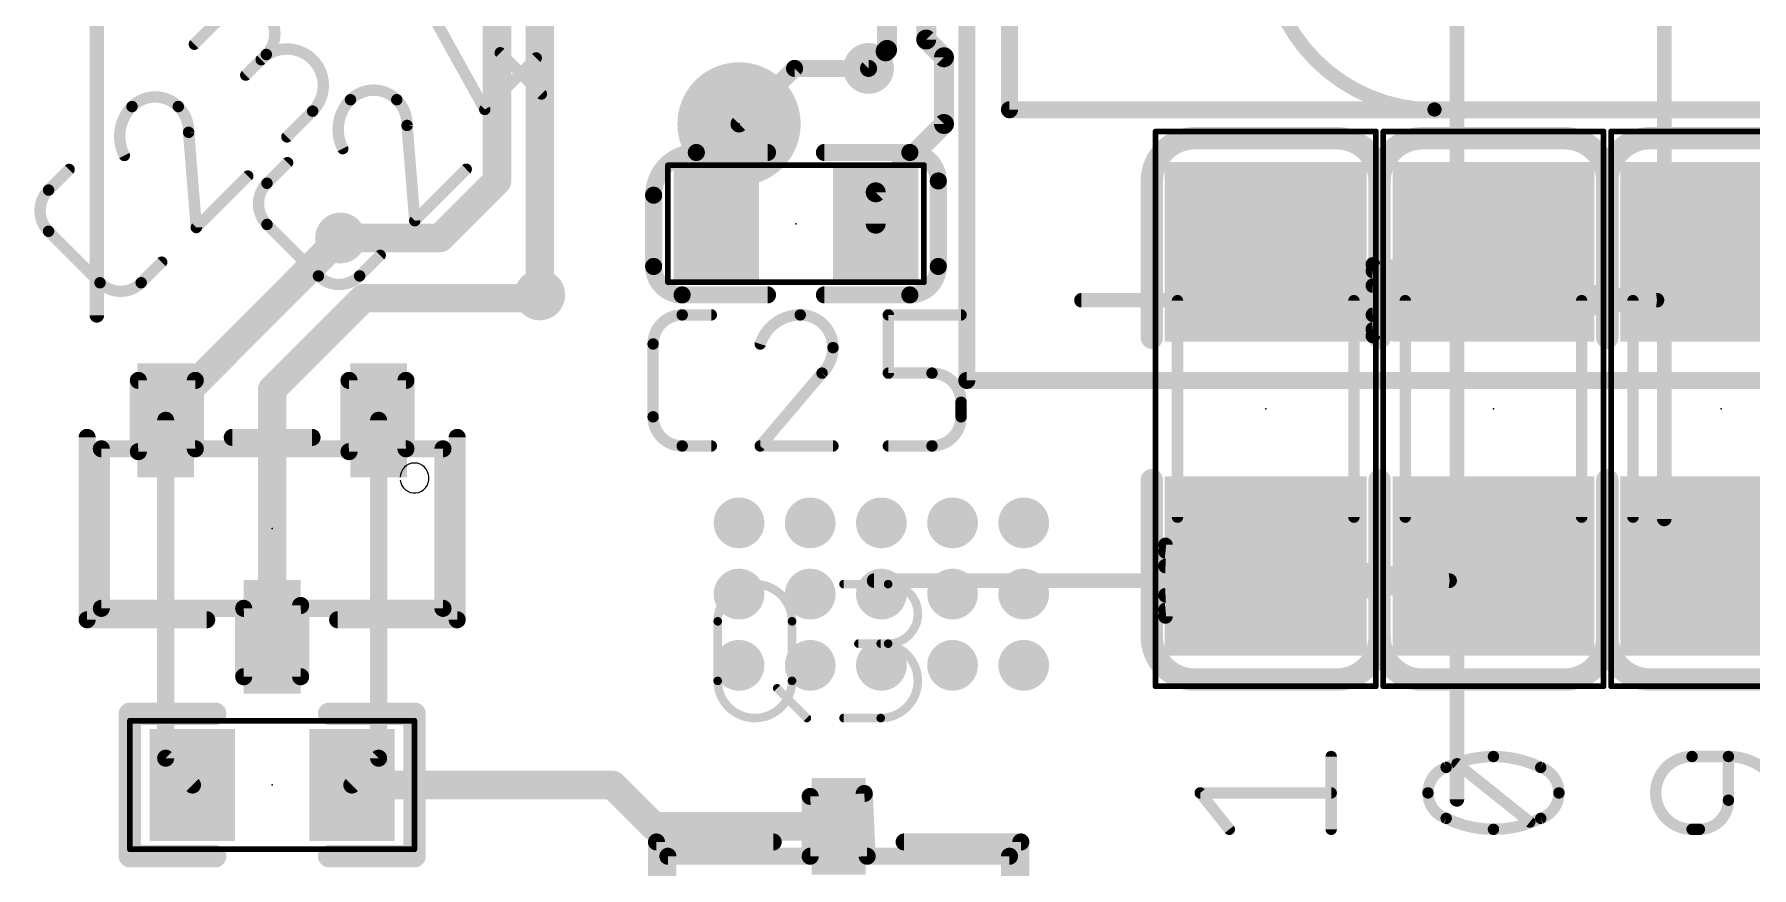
# Model space of a CAD drawing. Extents: x -5 to 103, y -6 to 58.
# Drawn here: x 10.22 to 25.54, y 14.07 to 21.5 of the extents above; entities that cross this region are included whole.
import ezdxf

# ---------------------------------------------------------------- set-up
doc = ezdxf.new("R2010")
doc.units = 0
for name, color, linetype in [('1', 12, 'CONTINUOUS'), ('16', 132, 'CONTINUOUS'), ('18', 110, 'CONTINUOUS'), ('21', 40, 'CONTINUOUS'), ('23', 53, 'CONTINUOUS'), ('24', 53, 'CONTINUOUS'), ('25', 40, 'CONTINUOUS'), ('39', 12, 'CONTINUOUS'), ('51', 254, 'CONTINUOUS')]:
    doc.layers.add(name, color=color, linetype=linetype)

# ---------------------------------------------------------------- blocks, each defined once
blk = doc.blocks.new('RECT')
blk.add_solid([(-0.5, -0.5), (0.5, -0.5), (-0.5, 0.5), (0.5, 0.5)])
blk = doc.blocks.new('PIE')
at = {"const_width": 0.5}
blk.add_lwpolyline([(0, -0.25, 1), (0, 0.25, 1), (0, -0.25)], format="xyb", dxfattribs=at)
blk = doc.blocks.new('ROUNDV')
at = {"const_width": 0.5}
blk.add_lwpolyline([(0, -0.25, 1), (0, 0.25, 1), (0, -0.25)], format="xyb", dxfattribs=at)

msp = doc.modelspace()

# ---------------------------------------------------------------- linework, layer by layer
at = {"layer": '1'}
for points, const_width in [([(18.542, 23.114), (18.542, 18.415)], 0.1524), ([(18.18, 22.73), (18.18, 21.454)], 0.1778), ([(17.8305, 22.1276), (17.8305, 21.3613)], 0.1778), ([(18.3385, 21.2955), (18.18, 21.454)], 0.1778), ([(17.8178, 21.3486), (17.6656, 21.1964)], 0.1524), ([(17.8305, 21.3613), (17.8178, 21.3486)], 0.1778), ([(18.3385, 20.701), (18.3385, 21.2955)], 0.1778), ([(17.7292, 20.0917), (18.3385, 20.701)], 0.1778), ([(17.7292, 19.812), (17.7292, 20.0917)], 0.1778), ([(11.3944, 18.1254), (12.954, 19.685)], 0.254), ([(12.3444, 18.3339), (13.159, 19.1484)], 0.254), ([(13.159, 19.1484), (14.7034, 19.1484)], 0.254), ([(14.7034, 19.1484), (14.732, 19.177)], 0.254), ([(12.3444, 16.129), (12.3444, 18.3339)], 0.254), ([(18.542, 18.415), (28.448, 18.415)], 0.1524), ([(11.3944, 18.0594), (11.3944, 18.1254)], 0.254), ([(11.3944, 18.0594), (11.3944, 15.047)], 0.1524), ([(13.2944, 18.0594), (13.2944, 15.047)], 0.1524), ([(11.3944, 15.047), (11.6332, 14.8082)], 0.1524), ([(13.2944, 15.047), (13.0556, 14.8082)], 0.1524), ([(13.0556, 14.8082), (15.3822, 14.8082)], 0.254), ([(15.3822, 14.8082), (15.7505, 14.4399)], 0.254), ([(15.7505, 14.4399), (17.399, 14.4399)], 0.254)]:
    msp.add_lwpolyline(points, dxfattribs=dict(at, const_width=const_width))
for points, const_width in [([(18.1355, 21.454, 1), (18.2245, 21.454)], 0.0889), ([(18.2114, 21.4855, 1), (18.1486, 21.4226)], 0.0889), ([(17.7864, 21.38, 1), (17.8492, 21.3172)], 0.0889), ([(17.786, 21.3613, 1), (17.875, 21.3613)], 0.0889), ([(17.8447, 21.3217, 1), (17.7909, 21.3755)], 0.0762), ([(17.8619, 21.3299, 1), (17.7991, 21.3927)], 0.0889), ([(18.383, 21.2955, 1), (18.294, 21.2955)], 0.0889), ([(18.3071, 21.2641, 1), (18.3699, 21.327)], 0.0889), ([(17.6387, 21.2233, 1), (17.6925, 21.1695)], 0.0762), ([(18.294, 20.701, 1), (18.383, 20.701)], 0.0889), ([(18.3699, 20.6696, 1), (18.3071, 20.7324)], 0.0889), ([(17.7737, 20.0917, 1), (17.6848, 20.0917)], 0.0889), ([(17.6978, 20.1231, 1), (17.7606, 20.0603)], 0.0889), ([(12.9989, 19.6401, 1), (12.9091, 19.7299)], 0.127), ([(17.6848, 19.812, 1), (17.7737, 19.812)], 0.0889), ([(13.159, 19.2119, 1), (13.159, 19.0849)], 0.127), ([(13.2039, 19.1035, 1), (13.114, 19.1933)], 0.127), ([(14.6585, 19.1933, 1), (14.7483, 19.1035)], 0.127), ([(14.7769, 19.1321, 1), (14.6871, 19.2219)], 0.127), ([(14.7034, 19.0849, 1), (14.7034, 19.2119)], 0.127), ([(12.4079, 18.3339, 1), (12.2809, 18.3339)], 0.127), ([(12.2995, 18.3788, 1), (12.3893, 18.2889)], 0.127), ([(18.542, 18.4531, 1), (18.542, 18.3769)], 0.0762), ([(18.5039, 18.415, 1), (18.5801, 18.415)], 0.0762), ([(11.4579, 18.1254, 1), (11.3309, 18.1254)], 0.127), ([(11.3495, 18.1703, 1), (11.4393, 18.0805)], 0.127), ([(11.3309, 18.0594, 1), (11.4579, 18.0594)], 0.127), ([(11.4325, 18.0594, 1), (11.3563, 18.0594)], 0.0762), ([(13.3325, 18.0594, 1), (13.2563, 18.0594)], 0.0762), ([(12.2809, 16.129, 1), (12.4079, 16.129)], 0.127), ([(11.3563, 15.047, 1), (11.4325, 15.047)], 0.0762), ([(11.4213, 15.0739, 1), (11.3675, 15.0201)], 0.0762), ([(13.2563, 15.047, 1), (13.3325, 15.047)], 0.0762), ([(13.3213, 15.0201, 1), (13.2675, 15.0739)], 0.0762), ([(11.6063, 14.7813, 1), (11.6601, 14.8351)], 0.0762), ([(13.0556, 14.8717, 1), (13.0556, 14.7447)], 0.127), ([(13.0287, 14.8351, 1), (13.0825, 14.7813)], 0.0762), ([(15.4271, 14.8531, 1), (15.3373, 14.7633)], 0.127), ([(15.3822, 14.7447, 1), (15.3822, 14.8717)], 0.127), ([(15.7505, 14.5034, 1), (15.7505, 14.3764)], 0.127), ([(17.399, 14.3764, 1), (17.399, 14.5034)], 0.127), ([(15.7056, 14.395, 1), (15.7954, 14.4848)], 0.127)]:
    msp.add_lwpolyline(points, format="xyb", dxfattribs=dict(at, const_width=const_width))
at = {"layer": '16'}
for points, const_width in [([(14.732, 19.177), (14.732, 28.321)], 0.254), ([(14.351, 26.035), (14.351, 20.193)], 0.254), ([(18.923, 23.114), (18.923, 20.828)], 0.1524), ([(16.51, 20.701), (17.0054, 21.1964)], 0.1524), ([(17.0054, 21.1964), (17.6656, 21.1964)], 0.1524), ([(18.923, 20.828), (29.464, 20.828)], 0.1524), ([(14.351, 20.193), (13.843, 19.685)], 0.254), ([(12.954, 19.685), (13.843, 19.685)], 0.254)]:
    msp.add_lwpolyline(points, dxfattribs=dict(at, const_width=const_width))
for points, const_width in [([(17.0054, 21.2345, 1), (17.0054, 21.1583)], 0.0762), ([(17.0323, 21.1695, 1), (16.9785, 21.2233)], 0.0762), ([(17.6656, 21.1583, 1), (17.6656, 21.2345)], 0.0762), ([(18.923, 20.8661, 1), (18.923, 20.7899)], 0.0762), ([(18.8849, 20.828, 1), (18.9611, 20.828)], 0.0762), ([(16.4831, 20.7279, 1), (16.5369, 20.6741)], 0.0762), ([(14.2875, 20.193, 1), (14.4145, 20.193)], 0.127), ([(14.3959, 20.1481, 1), (14.3061, 20.2379)], 0.127), ([(12.954, 19.7485, 1), (12.954, 19.6215)], 0.127), ([(13.7981, 19.7299, 1), (13.8879, 19.6401)], 0.127), ([(13.843, 19.6215, 1), (13.843, 19.7485)], 0.127), ([(14.6685, 19.177, 1), (14.7955, 19.177)], 0.127)]:
    msp.add_lwpolyline(points, format="xyb", dxfattribs=dict(at, const_width=const_width))
at = {"layer": '21'}
for points, const_width in [([(21.215, 22.33, 0.4142), (22.715, 20.83)], 0.127), ([(22.715, 20.8618, 1), (22.715, 20.7983)], 0.0635), ([(22.715, 20.7983, 1), (22.715, 20.8618)], 0.0635), ([(20.574, 20.574, 0.4142), (20.193, 20.193)], 0.2), ([(20.574, 20.624, 1), (20.574, 20.524)], 0.1), ([(20.574, 20.524, 1), (20.574, 20.624)], 0.1), ([(22.225, 20.193, 0.4142), (21.844, 20.574)], 0.2), ([(21.844, 20.624, 1), (21.844, 20.524)], 0.1), ([(21.844, 20.524, 1), (21.844, 20.624)], 0.1), ([(22.606, 20.574, 0.4142), (22.225, 20.193)], 0.2), ([(22.606, 20.624, 1), (22.606, 20.524)], 0.1), ([(22.606, 20.524, 1), (22.606, 20.624)], 0.1), ([(24.257, 20.193, 0.4142), (23.876, 20.574)], 0.2), ([(23.876, 20.624, 1), (23.876, 20.524)], 0.1), ([(23.876, 20.524, 1), (23.876, 20.624)], 0.1), ([(24.638, 20.574, 0.4142), (24.257, 20.193)], 0.2), ([(24.638, 20.624, 1), (24.638, 20.524)], 0.1), ([(24.638, 20.524, 1), (24.638, 20.624)], 0.1), ([(16.129, 20.447, 0.4142), (15.748, 20.066)], 0.1524), ([(16.129, 20.4851, 1), (16.129, 20.4089)], 0.0762), ([(16.129, 20.4089, 1), (16.129, 20.4851)], 0.0762), ([(16.764, 20.4089, 1), (16.764, 20.4851)], 0.0762), ([(17.272, 20.4851, 1), (17.272, 20.4089)], 0.0762), ([(18.288, 20.193, 0.4142), (18.034, 20.447)], 0.1524), ([(18.034, 20.4851, 1), (18.034, 20.4089)], 0.0762), ([(18.034, 20.4089, 1), (18.034, 20.4851)], 0.0762), ([(18.3261, 20.193, 1), (18.2499, 20.193)], 0.0762), ([(18.2499, 20.193, 1), (18.3261, 20.193)], 0.0762), ([(20.243, 20.193, 1), (20.143, 20.193)], 0.1), ([(20.143, 20.193, 1), (20.243, 20.193)], 0.1), ([(22.275, 20.193, 1), (22.175, 20.193)], 0.1), ([(22.275, 20.193, 1), (22.175, 20.193)], 0.1), ([(22.175, 20.193, 1), (22.275, 20.193)], 0.1), ([(22.175, 20.193, 1), (22.275, 20.193)], 0.1), ([(24.307, 20.193, 1), (24.207, 20.193)], 0.1), ([(24.307, 20.193, 1), (24.207, 20.193)], 0.1), ([(24.207, 20.193, 1), (24.307, 20.193)], 0.1), ([(24.207, 20.193, 1), (24.307, 20.193)], 0.1), ([(15.7861, 20.066, 1), (15.7099, 20.066)], 0.0762), ([(15.7099, 20.066, 1), (15.7861, 20.066)], 0.0762), ([(15.748, 19.431, 0.4142), (16.002, 19.177)], 0.1524), ([(15.7861, 19.431, 1), (15.7099, 19.431)], 0.0762), ([(15.7099, 19.431, 1), (15.7861, 19.431)], 0.0762), ([(18.034, 19.177, 0.4142), (18.288, 19.431)], 0.1524), ([(18.3261, 19.431, 1), (18.2499, 19.431)], 0.0762), ([(18.2499, 19.431, 1), (18.3261, 19.431)], 0.0762), ([(16.002, 19.2151, 1), (16.002, 19.1389)], 0.0762), ([(16.002, 19.1389, 1), (16.002, 19.2151)], 0.0762), ([(16.764, 19.1389, 1), (16.764, 19.2151)], 0.0762), ([(17.272, 19.2151, 1), (17.272, 19.1389)], 0.0762), ([(18.034, 19.2151, 1), (18.034, 19.1389)], 0.0762), ([(18.034, 19.1389, 1), (18.034, 19.2151)], 0.0762), ([(20.143, 18.796, 1), (20.243, 18.796)], 0.1), ([(22.175, 18.796, 1), (22.275, 18.796)], 0.1), ([(22.175, 18.796, 1), (22.275, 18.796)], 0.1), ([(24.207, 18.796, 1), (24.307, 18.796)], 0.1), ([(24.207, 18.796, 1), (24.307, 18.796)], 0.1), ([(10.7315, 17.907, 1), (10.6553, 17.907)], 0.0762), ([(11.9888, 17.9451, 1), (11.9888, 17.8689)], 0.0762), ([(12.7, 17.8689, 1), (12.7, 17.9451)], 0.0762), ([(14.0335, 17.907, 1), (13.9573, 17.907)], 0.0762), ([(20.243, 17.526, 1), (20.143, 17.526)], 0.1), ([(22.275, 17.526, 1), (22.175, 17.526)], 0.1), ([(22.275, 17.526, 1), (22.175, 17.526)], 0.1), ([(24.307, 17.526, 1), (24.207, 17.526)], 0.1), ([(24.307, 17.526, 1), (24.207, 17.526)], 0.1), ([(10.6934, 16.3195, 1), (10.6934, 16.2433)], 0.0762), ([(10.6553, 16.2814, 1), (10.7315, 16.2814)], 0.0762), ([(11.7602, 16.2433, 1), (11.7602, 16.3195)], 0.0762), ([(12.9286, 16.3195, 1), (12.9286, 16.2433)], 0.0762), ([(13.9573, 16.2814, 1), (14.0335, 16.2814)], 0.0762), ([(13.9954, 16.2433, 1), (13.9954, 16.3195)], 0.0762), ([(20.193, 16.129, 0.4142), (20.574, 15.748)], 0.2), ([(20.243, 16.129, 1), (20.143, 16.129)], 0.1), ([(20.143, 16.129, 1), (20.243, 16.129)], 0.1), ([(21.844, 15.748, 0.4142), (22.225, 16.129)], 0.2), ([(22.225, 16.129, 0.4142), (22.606, 15.748)], 0.2), ([(22.275, 16.129, 1), (22.175, 16.129)], 0.1), ([(22.275, 16.129, 1), (22.175, 16.129)], 0.1), ([(22.175, 16.129, 1), (22.275, 16.129)], 0.1), ([(22.175, 16.129, 1), (22.275, 16.129)], 0.1), ([(23.876, 15.748, 0.4142), (24.257, 16.129)], 0.2), ([(24.257, 16.129, 0.4142), (24.638, 15.748)], 0.2), ([(24.307, 16.129, 1), (24.207, 16.129)], 0.1), ([(24.307, 16.129, 1), (24.207, 16.129)], 0.1), ([(24.207, 16.129, 1), (24.307, 16.129)], 0.1), ([(24.207, 16.129, 1), (24.307, 16.129)], 0.1), ([(20.574, 15.798, 1), (20.574, 15.698)], 0.1), ([(20.574, 15.698, 1), (20.574, 15.798)], 0.1), ([(21.844, 15.798, 1), (21.844, 15.698)], 0.1), ([(21.844, 15.698, 1), (21.844, 15.798)], 0.1), ([(22.606, 15.798, 1), (22.606, 15.698)], 0.1), ([(22.606, 15.698, 1), (22.606, 15.798)], 0.1), ([(23.876, 15.798, 1), (23.876, 15.698)], 0.1), ([(23.876, 15.698, 1), (23.876, 15.798)], 0.1), ([(24.638, 15.798, 1), (24.638, 15.698)], 0.1), ([(24.638, 15.698, 1), (24.638, 15.798)], 0.1), ([(11.0744, 15.4932, 1), (11.0744, 15.3932)], 0.1), ([(11.1244, 15.4432, 1), (11.0244, 15.4432)], 0.1), ([(11.8364, 15.3932, 1), (11.8364, 15.4932)], 0.1), ([(12.8524, 15.4932, 1), (12.8524, 15.3932)], 0.1), ([(13.6644, 15.4432, 1), (13.5644, 15.4432)], 0.1), ([(13.6144, 15.3932, 1), (13.6144, 15.4932)], 0.1), ([(11.0744, 14.2232, 1), (11.0744, 14.1232)], 0.1), ([(11.8364, 14.1232, 1), (11.8364, 14.2232)], 0.1), ([(12.8524, 14.2232, 1), (12.8524, 14.1232)], 0.1), ([(13.6144, 14.1232, 1), (13.6144, 14.2232)], 0.1), ([(15.8115, 14.3002, 1), (15.7353, 14.3002)], 0.0762), ([(15.7734, 14.3383, 1), (15.7734, 14.2621)], 0.0762), ([(16.8148, 14.2621, 1), (16.8148, 14.3383)], 0.0762), ([(17.9832, 14.3383, 1), (17.9832, 14.2621)], 0.0762), ([(19.0627, 14.3002, 1), (18.9865, 14.3002)], 0.0762), ([(19.0246, 14.2621, 1), (19.0246, 14.3383)], 0.0762), ([(11.0244, 14.1732, 1), (11.1244, 14.1732)], 0.1), ([(13.5644, 14.1732, 1), (13.6644, 14.1732)], 0.1)]:
    msp.add_lwpolyline(points, format="xyb", dxfattribs=dict(at, const_width=const_width))
for points, const_width in [([(22.715, 20.83), (26.865, 20.83)], 0.127), ([(21.844, 20.574), (20.574, 20.574)], 0.2), ([(23.876, 20.574), (22.606, 20.574)], 0.2), ([(25.908, 20.574), (24.638, 20.574)], 0.2), ([(16.764, 20.447), (16.129, 20.447)], 0.1524), ([(18.034, 20.447), (17.272, 20.447)], 0.1524), ([(18.288, 19.431), (18.288, 20.193)], 0.1524), ([(20.193, 20.193), (20.193, 18.796)], 0.2), ([(22.225, 20.193), (22.225, 18.796)], 0.2), ([(22.225, 18.796), (22.225, 20.193)], 0.2), ([(24.257, 20.193), (24.257, 18.796)], 0.2), ([(24.257, 18.796), (24.257, 20.193)], 0.2), ([(15.748, 20.066), (15.748, 19.431)], 0.1524), ([(16.002, 19.177), (16.764, 19.177)], 0.1524), ([(17.272, 19.177), (18.034, 19.177)], 0.1524), ([(10.6934, 17.907), (10.6934, 16.2814)], 0.1524), ([(12.7, 17.907), (11.9888, 17.907)], 0.1524), ([(13.9954, 16.2814), (13.9954, 17.907)], 0.1524), ([(20.193, 17.526), (20.193, 16.129)], 0.2), ([(22.225, 17.526), (22.225, 16.129)], 0.2), ([(22.225, 16.129), (22.225, 17.526)], 0.2), ([(24.257, 17.526), (24.257, 16.129)], 0.2), ([(24.257, 16.129), (24.257, 17.526)], 0.2), ([(10.6934, 16.2814), (11.7602, 16.2814)], 0.1524), ([(12.9286, 16.2814), (13.9954, 16.2814)], 0.1524), ([(20.574, 15.748), (21.844, 15.748)], 0.2), ([(22.606, 15.748), (23.876, 15.748)], 0.2), ([(24.638, 15.748), (25.908, 15.748)], 0.2), ([(11.8364, 15.4432), (11.0744, 15.4432)], 0.2), ([(11.0744, 15.4432), (11.0744, 14.1732)], 0.2), ([(12.8524, 15.4432), (13.6144, 15.4432)], 0.2), ([(13.6144, 15.4432), (13.6144, 14.1732)], 0.2), ([(11.0744, 14.1732), (11.8364, 14.1732)], 0.2), ([(13.6144, 14.1732), (12.8524, 14.1732)], 0.2), ([(15.7734, 14.3002), (15.7734, 12.6238)], 0.1524), ([(16.8148, 14.3002), (15.7734, 14.3002)], 0.1524), ([(19.0246, 14.3002), (17.9832, 14.3002)], 0.1524), ([(19.0246, 12.6238), (19.0246, 14.3002)], 0.1524)]:
    msp.add_lwpolyline(points, dxfattribs=dict(at, const_width=const_width))
at = {"layer": '23'}
for p in [(17.018, 19.812), (21.209, 18.161), (23.241, 18.161), (25.273, 18.161), (12.3444, 17.0942), (12.3444, 14.8082)]:
    msp.add_point(p, dxfattribs=at)
at = {"layer": '24'}
msp.add_point((16.51, 20.701), dxfattribs=at)
at = {"layer": '25'}
for points, const_width in [([(12.2925, 21.3203, 1), (11.9253, 21.6875)], 0.1016), ([(11.6319, 21.4301, 1), (11.6679, 21.3941)], 0.0508), ([(12.2286, 21.2924, 1), (12.2645, 21.2564)], 0.0508), ([(12.7056, 20.8154, 1), (12.2466, 21.2744)], 0.1016), ([(12.2745, 21.3383, 1), (12.3104, 21.3023)], 0.0508), ([(12.3104, 21.3023, 1), (12.2745, 21.3383)], 0.0508), ([(14.3971, 21.3534, 1), (14.3612, 21.3174)], 0.0508), ([(14.7184, 21.2715, 1), (14.6825, 21.3075)], 0.0508), ([(12.0909, 21.1547, 1), (12.1268, 21.1187)], 0.0508), ([(11.5072, 20.8563, 0.4142), (11.0941, 20.8563)], 0.1016), ([(13.4562, 20.9173, 0.4142), (13.0431, 20.9173)], 0.1016), ([(14.7284, 20.9502, 1), (14.7643, 20.9862)], 0.0508), ([(11.0941, 20.8563, 0.3252), (11.0253, 20.4203)], 0.1016), ([(11.0762, 20.8743, 1), (11.1121, 20.8384)], 0.0508), ([(11.1121, 20.8384, 1), (11.0762, 20.8743)], 0.0508), ([(11.5252, 20.8743, 1), (11.4892, 20.8384)], 0.0508), ([(11.599, 20.6268, 0.2052), (11.5072, 20.8563)], 0.1016), ([(11.4892, 20.8384, 1), (11.5252, 20.8743)], 0.0508), ([(12.6876, 20.8334, 1), (12.7235, 20.7974)], 0.0508), ([(12.7235, 20.7974, 1), (12.6876, 20.8334)], 0.0508), ([(13.0431, 20.9173, 0.3252), (12.9743, 20.4813)], 0.1016), ([(13.0252, 20.9353, 1), (13.0611, 20.8994)], 0.0508), ([(13.0611, 20.8994, 1), (13.0252, 20.9353)], 0.0508), ([(13.4742, 20.9353, 1), (13.4382, 20.8994)], 0.0508), ([(13.548, 20.6878, 0.2052), (13.4562, 20.9173)], 0.1016), ([(13.4382, 20.8994, 1), (13.4742, 20.9353)], 0.0508), ([(14.2235, 20.8485, 1), (14.2594, 20.8125)], 0.0508), ([(14.2193, 20.8182, 1), (14.2637, 20.8428)], 0.0508), ([(13.5733, 20.6899, 1), (13.5227, 20.6858)], 0.0508), ([(13.5226, 20.6884, 1), (13.5734, 20.6872)], 0.0508), ([(11.6243, 20.6289, 1), (11.5737, 20.6248)], 0.0508), ([(11.5736, 20.6274, 1), (11.6244, 20.6262)], 0.0508), ([(12.4581, 20.6039, 1), (12.494, 20.568)], 0.0508), ([(11.0027, 20.4087, 1), (11.0479, 20.4318)], 0.0508), ([(12.5, 20.3383, 1), (12.464, 20.3742)], 0.0508), ([(12.9517, 20.4697, 1), (12.9969, 20.4928)], 0.0508), ([(10.551, 20.2773, 1), (10.515, 20.3132)], 0.0508), ([(12.1448, 20.2187, 1), (12.1089, 20.2546)], 0.0508), ([(14.0938, 20.2797, 1), (14.0579, 20.3156)], 0.0508), ([(10.3494, 20.1116, 0.4142), (10.3494, 19.7444)], 0.1016), ([(10.3314, 20.1296, 1), (10.3674, 20.0937)], 0.0508), ([(10.3674, 20.0937, 1), (10.3314, 20.1296)], 0.0508), ([(12.2984, 20.1726, 0.4142), (12.2984, 19.8054)], 0.1016), ([(12.2804, 20.1906, 1), (12.3164, 20.1547)], 0.0508), ([(12.3164, 20.1547, 1), (12.2804, 20.1906)], 0.0508), ([(10.3674, 19.7624, 1), (10.3314, 19.7265)], 0.0508), ([(10.3314, 19.7265, 1), (10.3674, 19.7624)], 0.0508), ([(11.6499, 19.7957, 1), (11.6858, 19.7597)], 0.0508), ([(11.6425, 19.7756, 1), (11.6932, 19.7798)], 0.0508), ([(12.3164, 19.8234, 1), (12.2804, 19.7875)], 0.0508), ([(12.2804, 19.7875, 1), (12.3164, 19.8234)], 0.0508), ([(13.5989, 19.8567, 1), (13.6348, 19.8207)], 0.0508), ([(13.5915, 19.8366, 1), (13.6422, 19.8408)], 0.0508), ([(11.3771, 19.4511, 1), (11.3412, 19.487)], 0.0508), ([(13.3261, 19.5121, 1), (13.2902, 19.548)], 0.0508), ([(10.8264, 19.3034, 1), (10.7904, 19.2675)], 0.0508), ([(10.8084, 19.2854, 0.4142), (11.1756, 19.2854)], 0.1016), ([(10.7904, 19.2675, 1), (10.8264, 19.3034)], 0.0508), ([(11.1576, 19.3034, 1), (11.1936, 19.2675)], 0.0508), ([(11.1936, 19.2675, 1), (11.1576, 19.3034)], 0.0508), ([(12.7754, 19.3644, 1), (12.7394, 19.3285)], 0.0508), ([(12.7574, 19.3464, 0.4142), (13.1246, 19.3464)], 0.1016), ([(12.7394, 19.3285, 1), (12.7754, 19.3644)], 0.0508), ([(13.1066, 19.3644, 1), (13.1426, 19.3285)], 0.0508), ([(13.1426, 19.3285, 1), (13.1066, 19.3644)], 0.0508), ([(16.0029, 18.9992, 0.4142), (15.7433, 18.7396)], 0.1016), ([(16.0029, 19.0246, 1), (16.0029, 18.9738)], 0.0508), ([(16.0029, 18.9738, 1), (16.0029, 19.0246)], 0.0508), ([(16.2626, 18.9738, 1), (16.2626, 19.0246)], 0.0508), ([(17.0561, 18.9992, 0.3252), (16.6991, 18.7396)], 0.1016), ([(17.3482, 18.7071, 0.4142), (17.0561, 18.9992)], 0.1016), ([(17.0561, 19.0246, 1), (17.0561, 18.9738)], 0.0508), ([(17.0561, 18.9738, 1), (17.0561, 19.0246)], 0.0508), ([(17.8675, 18.9992, 1), (17.8167, 18.9992)], 0.0508), ([(17.8421, 19.0246, 1), (17.8421, 18.9738)], 0.0508), ([(18.4912, 18.9738, 1), (18.4912, 19.0246)], 0.0508), ([(15.7687, 18.7396, 1), (15.7179, 18.7396)], 0.0508), ([(15.7179, 18.7396, 1), (15.7687, 18.7396)], 0.0508), ([(16.6749, 18.7474, 1), (16.7233, 18.7317)], 0.0508), ([(17.2508, 18.4799, 0.2053), (17.3482, 18.7071)], 0.1016), ([(17.3736, 18.7071, 1), (17.3228, 18.7071)], 0.0508), ([(17.3228, 18.7071, 1), (17.3736, 18.7071)], 0.0508), ([(17.2333, 18.4983, 1), (17.2684, 18.4615)], 0.0508), ([(17.2702, 18.4635, 1), (17.2315, 18.4964)], 0.0508), ([(17.8421, 18.5053, 1), (17.8421, 18.4545)], 0.0508), ([(17.8167, 18.4799, 1), (17.8675, 18.4799)], 0.0508), ([(18.4912, 18.2203, 0.4142), (18.2316, 18.4799)], 0.1016), ([(18.2316, 18.5053, 1), (18.2316, 18.4545)], 0.0508), ([(18.2316, 18.4545, 1), (18.2316, 18.5053)], 0.0508), ([(18.5166, 18.2203, 1), (18.4658, 18.2203)], 0.0508), ([(18.4658, 18.2203, 1), (18.5166, 18.2203)], 0.0508), ([(15.7433, 18.0904, 0.4142), (16.0029, 17.8308)], 0.1016), ([(15.7687, 18.0904, 1), (15.7179, 18.0904)], 0.0508), ([(15.7179, 18.0904, 1), (15.7687, 18.0904)], 0.0508), ([(18.2316, 17.8308, 0.4142), (18.4912, 18.0904)], 0.1016), ([(18.5166, 18.0904, 1), (18.4658, 18.0904)], 0.0508), ([(18.4658, 18.0904, 1), (18.5166, 18.0904)], 0.0508), ([(16.0029, 17.8562, 1), (16.0029, 17.8054)], 0.0508), ([(16.0029, 17.8054, 1), (16.0029, 17.8562)], 0.0508), ([(16.2626, 17.8054, 1), (16.2626, 17.8562)], 0.0508), ([(16.6797, 17.8473, 1), (16.7184, 17.8143)], 0.0508), ([(16.6991, 17.8562, 1), (16.6991, 17.8054)], 0.0508), ([(17.3482, 17.8054, 1), (17.3482, 17.8562)], 0.0508), ([(17.8421, 17.8562, 1), (17.8421, 17.8054)], 0.0508), ([(18.2316, 17.8562, 1), (18.2316, 17.8054)], 0.0508), ([(18.2316, 17.8054, 1), (18.2316, 17.8562)], 0.0508), ([(16.9827, 16.2673, 1), (16.3195, 16.2673)], 0.0762), ([(17.4422, 16.618, 1), (17.4422, 16.5799)], 0.0381), ([(17.8402, 16.0683, 1), (17.8402, 16.5989)], 0.0762), ([(17.8402, 16.618, 1), (17.8402, 16.5799)], 0.0381), ([(17.8402, 16.5799, 1), (17.8402, 16.618)], 0.0381), ([(16.3386, 16.2673, 1), (16.3005, 16.2673)], 0.0381), ([(16.3005, 16.2673, 1), (16.3386, 16.2673)], 0.0381), ([(17.0018, 16.2673, 1), (16.9637, 16.2673)], 0.0381), ([(16.9637, 16.2673, 1), (17.0018, 16.2673)], 0.0381), ([(17.5749, 16.0874, 1), (17.5749, 16.0493)], 0.0381), ([(17.7738, 15.4051, 1), (17.7738, 16.0683)], 0.0762), ([(17.7738, 16.0874, 1), (17.7738, 16.0493)], 0.0381), ([(17.8402, 16.0874, 1), (17.8402, 16.0493)], 0.0381), ([(17.8402, 16.0493, 1), (17.8402, 16.0874)], 0.0381), ([(16.3385, 15.7367, 1), (16.3004, 15.7367)], 0.0381), ([(16.3195, 15.7367, 1), (16.9827, 15.7367)], 0.0762), ([(16.3005, 15.7367, 1), (16.3386, 15.7367)], 0.0381), ([(16.8635, 15.6839, 1), (16.8366, 15.6569)], 0.0381), ([(17.0018, 15.7367, 1), (16.9637, 15.7367)], 0.0381), ([(16.9637, 15.7367, 1), (17.0018, 15.7367)], 0.0381), ([(17.1019, 15.3916, 1), (17.1288, 15.4186)], 0.0381), ([(17.4422, 15.4242, 1), (17.4422, 15.3861)], 0.0381), ([(17.7738, 15.4242, 1), (17.7738, 15.3861)], 0.0381), ([(17.7738, 15.3861, 1), (17.7738, 15.4242)], 0.0381), ([(21.8186, 15.0622, 1), (21.7678, 15.0622)], 0.0508), ([(23.241, 15.0622, 0.1139), (22.8191, 14.9648)], 0.1016), ([(22.9323, 15.0171, 1), (22.9006, 14.9775)], 0.0508), ([(23.6629, 14.9648, 0.1139), (23.241, 15.0622)], 0.1016), ([(23.241, 15.0876, 1), (23.241, 15.0368)], 0.0508), ([(23.241, 15.0368, 1), (23.241, 15.0876)], 0.0508), ([(25.0134, 15.0622, 1), (25.0134, 14.4131)], 0.1016), ([(25.0134, 15.0876, 1), (25.0134, 15.0368)], 0.0508), ([(25.0134, 15.0368, 1), (25.0134, 15.0876)], 0.0508), ([(25.3633, 15.0622, 1), (25.3125, 15.0622)], 0.0508), ([(25.8572, 14.5429, 0.4142), (25.3379, 15.0622)], 0.1016), ([(25.3379, 15.0876, 1), (25.3379, 15.0368)], 0.0508), ([(25.3379, 15.0368, 1), (25.3379, 15.0876)], 0.0508), ([(22.8191, 14.9648, 0.3205), (22.6568, 14.7376)], 0.1016), ([(22.8079, 14.9877, 1), (22.8302, 14.942)], 0.0508), ([(22.8273, 14.9408, 1), (22.8108, 14.9889)], 0.0508), ([(23.6712, 14.9889, 1), (23.6547, 14.9408)], 0.0508), ([(23.8252, 14.7376, 0.3205), (23.6629, 14.9648)], 0.1016), ([(23.6518, 14.942, 1), (23.6741, 14.9877)], 0.0508), ([(20.6446, 14.7535, 1), (20.605, 14.7218)], 0.0508), ([(20.6248, 14.763, 1), (20.6248, 14.7122)], 0.0508), ([(21.7932, 14.7122, 1), (21.7932, 14.763)], 0.0508), ([(22.6568, 14.7376, 0.3205), (22.8191, 14.5105)], 0.1016), ([(22.6822, 14.7376, 1), (22.6314, 14.7376)], 0.0508), ([(22.6314, 14.7376, 1), (22.6822, 14.7376)], 0.0508), ([(23.6629, 14.5105, 0.3205), (23.8252, 14.7376)], 0.1016), ([(23.8506, 14.7376, 1), (23.7998, 14.7376)], 0.0508), ([(23.7998, 14.7376, 1), (23.8506, 14.7376)], 0.0508), ([(25.0783, 14.4131, 0.4142), (25.3379, 14.6727)], 0.1016), ([(25.3633, 14.6727, 1), (25.3125, 14.6727)], 0.0508), ([(22.8302, 14.5333, 1), (22.8079, 14.4876)], 0.0508), ([(22.8191, 14.5105, 0.1139), (23.241, 14.4131)], 0.1016), ([(22.8108, 14.4864, 1), (22.8273, 14.5345)], 0.0508), ([(23.241, 14.4131, 0.1139), (23.6629, 14.5105)], 0.1016), ([(23.6547, 14.5345, 1), (23.6712, 14.4864)], 0.0508), ([(23.6741, 14.4876, 1), (23.6518, 14.5333)], 0.0508), ([(25.3125, 14.6727, 1), (25.3633, 14.6727)], 0.0508), ([(20.8646, 14.3972, 1), (20.9043, 14.429)], 0.0508), ([(21.7678, 14.4131, 1), (21.8186, 14.4131)], 0.0508), ([(23.241, 14.4385, 1), (23.241, 14.3877)], 0.0508), ([(23.241, 14.3877, 1), (23.241, 14.4385)], 0.0508), ([(23.5497, 14.4582, 1), (23.5814, 14.4978)], 0.0508), ([(25.0134, 14.4385, 1), (25.0134, 14.3877)], 0.0508), ([(25.0134, 14.3877, 1), (25.0134, 14.4385)], 0.0508), ([(25.0783, 14.4385, 1), (25.0783, 14.3877)], 0.0508), ([(25.0783, 14.3877, 1), (25.0783, 14.4385)], 0.0508)]:
    msp.add_lwpolyline(points, format="xyb", dxfattribs=dict(at, const_width=const_width))
for points, const_width in [([(11.6499, 21.4121), (11.9253, 21.6875)], 0.1016), ([(13.7825, 21.6567), (14.2415, 20.8305)], 0.1016), ([(12.2925, 21.3203), (12.1089, 21.1367)], 0.1016), ([(14.2415, 20.8305), (14.7005, 21.2895)], 0.1016), ([(14.3792, 21.3354), (14.7464, 20.9682)], 0.1016), ([(12.4761, 20.5859), (12.7056, 20.8154)], 0.1016), ([(13.548, 20.6878), (13.6169, 19.8387)], 0.1016), ([(11.599, 20.6268), (11.6679, 19.7777)], 0.1016), ([(12.2984, 20.1726), (12.482, 20.3562)], 0.1016), ([(10.3494, 20.1116), (10.533, 20.2952)], 0.1016), ([(11.6679, 19.7777), (12.1268, 20.2367)], 0.1016), ([(13.6169, 19.8387), (14.0758, 20.2977)], 0.1016), ([(10.8084, 19.2854), (10.3494, 19.7444)], 0.1016), ([(12.7574, 19.3464), (12.2984, 19.8054)], 0.1016), ([(11.3592, 19.469), (11.1756, 19.2854)], 0.1016), ([(13.3082, 19.53), (13.1246, 19.3464)], 0.1016), ([(16.0029, 18.9992), (16.2626, 18.9992)], 0.1016), ([(17.8421, 18.4799), (17.8421, 18.9992)], 0.1016), ([(17.8421, 18.9992), (18.4912, 18.9992)], 0.1016), ([(15.7433, 18.0904), (15.7433, 18.7396)], 0.1016), ([(17.2508, 18.4799), (16.6991, 17.8308)], 0.1016), ([(18.2316, 18.4799), (17.8421, 18.4799)], 0.1016), ([(18.4912, 18.0904), (18.4912, 18.2203)], 0.1016), ([(16.2626, 17.8308), (16.0029, 17.8308)], 0.1016), ([(16.6991, 17.8308), (17.3482, 17.8308)], 0.1016), ([(17.8421, 17.8308), (18.2316, 17.8308)], 0.1016), ([(17.4422, 16.5989), (17.8402, 16.5989)], 0.0762), ([(16.3195, 15.7367), (16.3195, 16.2673)], 0.0762), ([(16.9827, 16.2673), (16.9827, 15.7367)], 0.0762), ([(17.8402, 16.0683), (17.5749, 16.0683)], 0.0762), ([(16.8501, 15.6704), (17.1154, 15.4051)], 0.0762), ([(17.4422, 15.4051), (17.7738, 15.4051)], 0.0762), ([(21.7932, 14.4131), (21.7932, 15.0622)], 0.1016), ([(23.5656, 14.478), (22.9164, 14.9973)], 0.1016), ([(25.0134, 15.0622), (25.3379, 15.0622)], 0.1016), ([(25.3379, 15.0622), (25.3379, 14.6727)], 0.1016), ([(20.8844, 14.4131), (20.6248, 14.7376)], 0.1016), ([(20.6248, 14.7376), (21.7932, 14.7376)], 0.1016), ([(25.0783, 14.4131), (25.0134, 14.4131)], 0.1016)]:
    msp.add_lwpolyline(points, dxfattribs=dict(at, const_width=const_width))
at = {"layer": '39', "const_width": 0.0508}
for points in [[(20.226, 15.688), (20.226, 20.634)], [(20.226, 20.634), (22.192, 20.634)], [(22.192, 20.634), (22.192, 15.688)], [(22.258, 15.688), (22.258, 20.634)], [(22.258, 20.634), (24.224, 20.634)], [(24.224, 20.634), (24.224, 15.688)], [(24.29, 15.688), (24.29, 20.634)], [(24.29, 20.634), (26.256, 20.634)], [(15.876, 19.2898), (15.876, 20.3342)], [(15.876, 20.3342), (18.16, 20.3342)], [(18.16, 20.3342), (18.16, 19.2898)], [(18.16, 19.2898), (15.876, 19.2898)], [(22.192, 15.688), (20.226, 15.688)], [(24.224, 15.688), (22.258, 15.688)], [(26.256, 15.688), (24.29, 15.688)], [(11.0754, 15.3812), (13.6134, 15.3812)], [(11.0754, 14.2352), (11.0754, 15.3812)], [(13.6134, 15.3812), (13.6134, 14.2352)], [(13.6134, 14.2352), (11.0754, 14.2352)]]:
    msp.add_lwpolyline(points, dxfattribs=at)
at = {"layer": '39', "const_width": 0.0254}
for points in [[(20.2387, 20.634, 1), (20.2133, 20.634)], [(20.226, 20.6467, 1), (20.226, 20.6213)], [(22.2047, 20.634, 1), (22.1793, 20.634)], [(22.192, 20.6213, 1), (22.192, 20.6467)], [(22.2707, 20.634, 1), (22.2453, 20.634)], [(22.258, 20.6467, 1), (22.258, 20.6213)], [(24.2367, 20.634, 1), (24.2113, 20.634)], [(24.224, 20.6213, 1), (24.224, 20.6467)], [(24.3027, 20.634, 1), (24.2773, 20.634)], [(24.29, 20.6467, 1), (24.29, 20.6213)], [(15.8887, 20.3342, 1), (15.8633, 20.3342)], [(15.876, 20.3469, 1), (15.876, 20.3215)], [(18.1727, 20.3342, 1), (18.1473, 20.3342)], [(18.16, 20.3215, 1), (18.16, 20.3469)], [(15.876, 19.3025, 1), (15.876, 19.2771)], [(18.16, 19.2771, 1), (18.16, 19.3025)], [(15.8633, 19.2898, 1), (15.8887, 19.2898)], [(18.1473, 19.2898, 1), (18.1727, 19.2898)], [(20.226, 15.7007, 1), (20.226, 15.6753)], [(20.2133, 15.688, 1), (20.2387, 15.688)], [(22.1793, 15.688, 1), (22.2047, 15.688)], [(22.192, 15.6753, 1), (22.192, 15.7007)], [(22.258, 15.7007, 1), (22.258, 15.6753)], [(22.2453, 15.688, 1), (22.2707, 15.688)], [(24.2113, 15.688, 1), (24.2367, 15.688)], [(24.224, 15.6753, 1), (24.224, 15.7007)], [(24.29, 15.7007, 1), (24.29, 15.6753)], [(24.2773, 15.688, 1), (24.3027, 15.688)], [(11.0754, 15.3939, 1), (11.0754, 15.3685)], [(11.0881, 15.3812, 1), (11.0627, 15.3812)], [(13.6261, 15.3812, 1), (13.6007, 15.3812)], [(13.6134, 15.3685, 1), (13.6134, 15.3939)], [(11.0754, 14.2479, 1), (11.0754, 14.2225)], [(13.6134, 14.2225, 1), (13.6134, 14.2479)], [(11.0627, 14.2352, 1), (11.0881, 14.2352)], [(13.6007, 14.2352, 1), (13.6261, 14.2352)]]:
    msp.add_lwpolyline(points, format="xyb", dxfattribs=at)
at = {"layer": '51'}
for points, const_width in [([(10.78, 24.13), (10.78, 18.995)], 0.13), ([(22.915, 24.13), (22.915, 14.68)], 0.13), ([(24.765, 24.13), (24.765, 17.18)], 0.13), ([(24.7, 19.13), (22.165, 19.4492)], 0.13), ([(22.165, 19.4492), (22.165, 18.8108)], 0.13), ([(24.7, 19.13), (22.165, 19.39)], 0.13), ([(24.7, 19.13), (22.165, 19.26)], 0.13), ([(24.7, 19.13), (19.565, 19.13)], 0.13), ([(20.422, 19.126), (20.422, 17.196)], 0.1016), ([(21.996, 19.126), (21.996, 17.196)], 0.1016), ([(22.165, 18.8108), (24.7, 19.13)], 0.13), ([(22.165, 19), (24.7, 19.13)], 0.13), ([(22.165, 18.87), (24.7, 19.13)], 0.13), ([(22.454, 19.126), (22.454, 17.196)], 0.1016), ([(24.028, 19.126), (24.028, 17.196)], 0.1016), ([(24.486, 19.126), (24.486, 17.196)], 0.1016), ([(11.6586, 18.415), (11.1506, 18.415)], 0.1524), ([(11.1506, 18.415), (11.1506, 17.78)], 0.1524), ([(11.6586, 17.8054), (11.6586, 18.415)], 0.1524), ([(13.5382, 18.415), (13.0302, 18.415)], 0.1524), ([(13.0302, 18.415), (13.0302, 17.78)], 0.1524), ([(13.5382, 17.8054), (13.5382, 18.415)], 0.1524), ([(13.8684, 17.8054), (10.8204, 17.8054)], 0.1524), ([(10.8204, 17.8054), (10.8204, 16.383)], 0.1524), ([(11.1506, 17.78), (11.6586, 17.8054)], 0.1524), ([(13.0302, 17.78), (13.5382, 17.8054)], 0.1524), ([(13.8684, 16.383), (13.8684, 17.8054)], 0.1524), ([(22.85, 16.63), (20.315, 16.9492)], 0.13), ([(20.315, 16.9492), (20.315, 16.3108)], 0.13), ([(22.85, 16.63), (20.315, 16.89)], 0.13), ([(22.85, 16.63), (20.315, 16.76)], 0.13), ([(22.85, 16.63), (17.715, 16.63)], 0.13), ([(20.315, 16.3108), (22.85, 16.63)], 0.13), ([(20.315, 16.5), (22.85, 16.63)], 0.13), ([(20.315, 16.37), (22.85, 16.63)], 0.13), ([(10.8204, 16.383), (13.8684, 16.383)], 0.1524), ([(12.5984, 16.4084), (12.0904, 16.383)], 0.1524), ([(12.0904, 16.383), (12.0904, 15.7734)], 0.1524), ([(12.5984, 15.7734), (12.5984, 16.4084)], 0.1524), ([(12.0904, 15.7734), (12.5984, 15.7734)], 0.1524), ([(17.6276, 14.732), (17.145, 14.7066)], 0.1524), ([(17.145, 14.7066), (17.145, 14.1732)], 0.1524), ([(17.653, 14.1732), (17.6276, 14.732)], 0.1524), ([(18.923, 14.1732), (15.875, 14.1732)], 0.1524), ([(15.875, 14.1732), (15.875, 12.7508)], 0.1524), ([(17.145, 14.1732), (17.653, 14.1732)], 0.1524), ([(18.923, 12.7508), (18.923, 14.1732)], 0.1524)]:
    msp.add_lwpolyline(points, dxfattribs=dict(at, const_width=const_width))
for points, const_width in [([(22.1691, 19.4815, 1), (22.1609, 19.417)], 0.065), ([(22.1975, 19.4492, 1), (22.1325, 19.4492)], 0.065), ([(22.1683, 19.4223, 1), (22.1617, 19.3577)], 0.065), ([(22.1667, 19.2925, 1), (22.1633, 19.2275)], 0.065), ([(19.565, 19.1625, 1), (19.565, 19.0975)], 0.065), ([(20.4474, 19.126, 1), (20.3966, 19.126)], 0.0508), ([(22.0214, 19.126, 1), (21.9706, 19.126)], 0.0508), ([(22.4794, 19.126, 1), (22.4286, 19.126)], 0.0508), ([(24.0534, 19.126, 1), (24.0026, 19.126)], 0.0508), ([(24.5114, 19.126, 1), (24.4606, 19.126)], 0.0508), ([(24.7041, 19.0978, 1), (24.6959, 19.1622)], 0.065), ([(24.6959, 19.0978, 1), (24.7041, 19.1622)], 0.065), ([(24.7033, 19.0977, 1), (24.6967, 19.1623)], 0.065), ([(24.6967, 19.0977, 1), (24.7033, 19.1623)], 0.065), ([(24.6983, 19.0975, 1), (24.7017, 19.1625)], 0.065), ([(24.7017, 19.0975, 1), (24.6983, 19.1625)], 0.065), ([(24.7, 19.0975, 1), (24.7, 19.1625)], 0.065), ([(10.7475, 18.995, 1), (10.8125, 18.995)], 0.065), ([(22.1633, 19.0325, 1), (22.1667, 18.9675)], 0.065), ([(22.1617, 18.9023, 1), (22.1683, 18.8377)], 0.065), ([(22.1609, 18.843, 1), (22.1691, 18.7785)], 0.065), ([(22.1325, 18.8108, 1), (22.1975, 18.8108)], 0.065), ([(11.1506, 18.4531, 1), (11.1506, 18.3769)], 0.0762), ([(11.1887, 18.415, 1), (11.1125, 18.415)], 0.0762), ([(11.6967, 18.415, 1), (11.6205, 18.415)], 0.0762), ([(11.6586, 18.3769, 1), (11.6586, 18.4531)], 0.0762), ([(13.0302, 18.4531, 1), (13.0302, 18.3769)], 0.0762), ([(13.0683, 18.415, 1), (12.9921, 18.415)], 0.0762), ([(13.5763, 18.415, 1), (13.5001, 18.415)], 0.0762), ([(13.5382, 18.3769, 1), (13.5382, 18.4531)], 0.0762), ([(10.8204, 17.8435, 1), (10.8204, 17.7673)], 0.0762), ([(10.8585, 17.8054, 1), (10.7823, 17.8054)], 0.0762), ([(11.1487, 17.8181, 1), (11.1525, 17.7419)], 0.0762), ([(11.1125, 17.78, 1), (11.1887, 17.78)], 0.0762), ([(11.6205, 17.8054, 1), (11.6967, 17.8054)], 0.0762), ([(11.6605, 17.7673, 1), (11.6567, 17.8435)], 0.0762), ([(13.0283, 17.8181, 1), (13.0321, 17.7419)], 0.0762), ([(12.9921, 17.78, 1), (13.0683, 17.78)], 0.0762), ([(13.5001, 17.8054, 1), (13.5763, 17.8054)], 0.0762), ([(13.5401, 17.7673, 1), (13.5363, 17.8435)], 0.0762), ([(13.9065, 17.8054, 1), (13.8303, 17.8054)], 0.0762), ([(13.8684, 17.7673, 1), (13.8684, 17.8435)], 0.0762), ([(20.3966, 17.196, 1), (20.4474, 17.196)], 0.0508), ([(21.9706, 17.196, 1), (22.0214, 17.196)], 0.0508), ([(22.4286, 17.196, 1), (22.4794, 17.196)], 0.0508), ([(24.0026, 17.196, 1), (24.0534, 17.196)], 0.0508), ([(24.4606, 17.196, 1), (24.5114, 17.196)], 0.0508), ([(24.7325, 17.18, 1), (24.7975, 17.18)], 0.065), ([(20.3191, 16.9815, 1), (20.3109, 16.917)], 0.065), ([(20.3475, 16.9492, 1), (20.2825, 16.9492)], 0.065), ([(20.3183, 16.9223, 1), (20.3117, 16.8577)], 0.065), ([(20.3167, 16.7925, 1), (20.3133, 16.7275)], 0.065), ([(17.715, 16.6625, 1), (17.715, 16.5975)], 0.065), ([(20.3133, 16.5325, 1), (20.3167, 16.4675)], 0.065), ([(22.8541, 16.5978, 1), (22.8459, 16.6622)], 0.065), ([(22.8459, 16.5978, 1), (22.8541, 16.6622)], 0.065), ([(22.8533, 16.5977, 1), (22.8467, 16.6623)], 0.065), ([(22.8467, 16.5977, 1), (22.8533, 16.6623)], 0.065), ([(22.8483, 16.5975, 1), (22.8517, 16.6625)], 0.065), ([(22.8517, 16.5975, 1), (22.8483, 16.6625)], 0.065), ([(22.85, 16.5975, 1), (22.85, 16.6625)], 0.065), ([(10.8204, 16.4211, 1), (10.8204, 16.3449)], 0.0762), ([(10.7823, 16.383, 1), (10.8585, 16.383)], 0.0762), ([(12.0885, 16.4211, 1), (12.0923, 16.3449)], 0.0762), ([(12.1285, 16.383, 1), (12.0523, 16.383)], 0.0762), ([(12.6365, 16.4084, 1), (12.5603, 16.4084)], 0.0762), ([(12.6003, 16.3703, 1), (12.5965, 16.4465)], 0.0762), ([(13.8303, 16.383, 1), (13.9065, 16.383)], 0.0762), ([(13.8684, 16.3449, 1), (13.8684, 16.4211)], 0.0762), ([(20.3117, 16.4023, 1), (20.3183, 16.3377)], 0.065), ([(20.3109, 16.343, 1), (20.3191, 16.2785)], 0.065), ([(20.2825, 16.3108, 1), (20.3475, 16.3108)], 0.065), ([(12.0904, 15.8115, 1), (12.0904, 15.7353)], 0.0762), ([(12.0523, 15.7734, 1), (12.1285, 15.7734)], 0.0762), ([(12.5603, 15.7734, 1), (12.6365, 15.7734)], 0.0762), ([(12.5984, 15.7353, 1), (12.5984, 15.8115)], 0.0762), ([(17.1831, 14.7066, 1), (17.1069, 14.7066)], 0.0762), ([(17.143, 14.7446, 1), (17.147, 14.6686)], 0.0762), ([(17.6657, 14.7337, 1), (17.5895, 14.7303)], 0.0762), ([(17.6296, 14.694, 1), (17.6256, 14.77)], 0.0762), ([(22.8825, 14.68, 1), (22.9475, 14.68)], 0.065), ([(15.875, 14.2113, 1), (15.875, 14.1351)], 0.0762), ([(15.9131, 14.1732, 1), (15.8369, 14.1732)], 0.0762), ([(17.145, 14.2113, 1), (17.145, 14.1351)], 0.0762), ([(17.1069, 14.1732, 1), (17.1831, 14.1732)], 0.0762), ([(17.6149, 14.1715, 1), (17.6911, 14.1749)], 0.0762), ([(17.653, 14.1351, 1), (17.653, 14.2113)], 0.0762), ([(18.9611, 14.1732, 1), (18.8849, 14.1732)], 0.0762), ([(18.923, 14.1351, 1), (18.923, 14.2113)], 0.0762)]:
    msp.add_lwpolyline(points, format="xyb", dxfattribs=dict(at, const_width=const_width))
for centre, radius, start, end in [((13.6144, 17.5514), 0.127, 0, 180), ((13.6144, 17.5387), 0.1276, 185.7106, 5.7106)]:
    msp.add_arc(centre, radius, start, end, dxfattribs=at)

# ---------------------------------------------------------------- block references
at = {"layer": '1'}
for p, xscale, yscale, rotation in [((16.3068, 19.812), 0.762, 1.0008, 180), ((17.7292, 19.812), 0.762, 1.0008, 180), ((21.209, 19.561), 1.6, 1.8, 270), ((23.241, 19.561), 1.6, 1.8, 270), ((25.273, 19.561), 1.6, 1.8, 270), ((11.3944, 18.0594), 0.508, 1.016, 180), ((13.2944, 18.0594), 0.508, 1.016, 180), ((21.209, 16.761), 1.6, 1.8, 270), ((23.241, 16.761), 1.6, 1.8, 270), ((25.273, 16.761), 1.6, 1.8, 270), ((12.3444, 16.129), 0.508, 1.016, 180)]:
    msp.add_blockref('RECT', p, dxfattribs=dict(at, xscale=xscale, yscale=yscale, rotation=rotation))
for p, xscale, yscale in [((11.6332, 14.8082), 0.762, 1.0008), ((13.0556, 14.8082), 0.762, 1.0008), ((17.399, 14.4399), 0.4826, 0.8636)]:
    msp.add_blockref('RECT', p, dxfattribs=dict(at, xscale=xscale, yscale=yscale))
at = {"layer": '16', "xscale": 1.1, "yscale": 1.1}
msp.add_blockref('PIE', (16.51, 20.701), dxfattribs=at)
at = {"layer": '18', "xscale": 0.4524, "yscale": 0.4524}
for p in [(17.6656, 21.1964), (17.6656, 21.1964), (12.954, 19.685), (12.954, 19.685), (14.732, 19.177), (14.732, 19.177), (16.51, 17.145), (16.51, 17.145), (17.145, 17.145), (17.145, 17.145), (17.78, 17.145), (17.78, 17.145), (18.415, 17.145), (18.415, 17.145), (19.05, 17.145), (19.05, 17.145), (16.51, 16.51), (16.51, 16.51), (17.145, 16.51), (17.145, 16.51), (17.78, 16.51), (17.78, 16.51), (18.415, 16.51), (18.415, 16.51), (19.05, 16.51), (19.05, 16.51), (16.51, 15.875), (16.51, 15.875), (17.145, 15.875), (17.145, 15.875), (17.78, 15.875), (17.78, 15.875), (18.415, 15.875), (18.415, 15.875), (19.05, 15.875), (19.05, 15.875)]:
    msp.add_blockref('ROUNDV', p, dxfattribs=at)
at = {"layer": '51', "xscale": 0.7501, "yscale": 1.7, "rotation": 270}
for p in [(21.2081, 19.4878), (23.2401, 19.4878), (25.2721, 19.4878), (21.2099, 16.8343), (23.2419, 16.8343), (25.2739, 16.8343)]:
    msp.add_blockref('RECT', p, dxfattribs=at)

doc.saveas('drawing.dxf')
